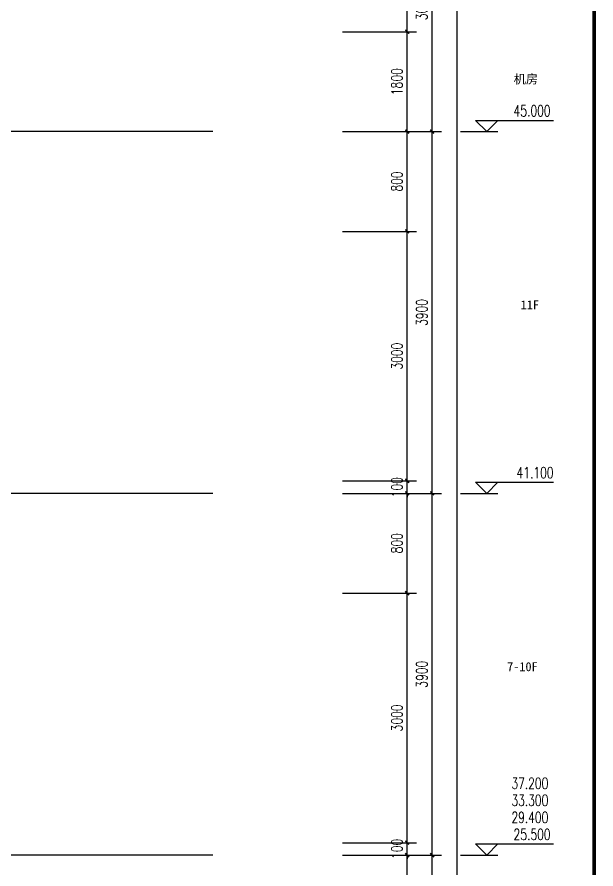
# Model space of a CAD drawing. Extents: x 1738711 to 2346805, y 1189731 to 2516152.
# Drawn here: x 1928545 to 1933188, y 1232484 to 1239312 of the extents above; entities that cross this region are included whole.
import ezdxf
from ezdxf.enums import TextEntityAlignment as Align

# ---------------------------------------------------------------- set-up
doc = ezdxf.new("R2010")
doc.units = 0
doc.header["$LTSCALE"] = 1000
doc.header["$MEASUREMENT"] = 0
for name, color, linetype in [('DIM_ELEV', 3, 'Continuous'), ('DOTE', 1, 'Continuous'), ('PUB_DIM', 3, 'Continuous'), ('PUB_TEXT', 7, 'Continuous'), ('TK', 4, 'Continuous')]:
    doc.layers.add(name, color=color, linetype=linetype)
doc.styles.add('_TCH_DIM', font='SIMPLEX', dxfattribs={"bigfont": 'GBCBIG'})
doc.styles.add('_TCH_DIM_T3', font='SIMPLEX', dxfattribs={"width": 0.705882, "bigfont": 'GBCBIG'})
doc.styles.add('STW', font='simhei_0.ttf')
doc.styles.add('宋体', font='SIMSUN.TTF', dxfattribs={"width": 0.75})
doc.dimstyles.new('_TCH_ARCH&&30', dxfattribs={"dimtxt": 89.25, "dimasz": 30, "dimexe": 75, "dimexo": 90, "dimgap": 37.875, "dimtad": 1, "dimdec": 0, "dimzin": 0, "dimdsep": 46, "dimtxsty": '_TCH_DIM_T3', "dimblk": 'ARCHTICK', "dimcen": 0.09, "dimclrt": 7, "dimazin": 2, "dimtfac": 1, "dimtdec": 0, "dimtix": 1, "dimtmove": 2, "dimatfit": 3, "dimfxl": 20, "dimtolj": 1, "dimtzin": 0, "dimarcsym": 0})

# ---------------------------------------------------------------- blocks, each defined once
blk = doc.blocks.new('hjashrtahreahe')
at = {"layer": 'TK', "color": 3, "const_width": 100}
blk.add_lwpolyline([(2500, 1000), (2500, 58400), (83100, 58400), (83100, 1000)], close=True, dxfattribs=at)
at = {"layer": 'TK', "style": '宋体', "width": 0.75}
for tag, height, p in [('项目负责人', 350, (6003, 57089)), ('专业负责人', 350, (6003, 56224)), ('设计人', 350, (6003, 55419)), ('版号1', 250, (77304, 22193)), ('时间1', 250, (82405, 22193)), ('版号2', 250, (77304, 21593)), ('时间2', 250, (82405, 21593)), ('版号3', 250, (77304, 20993)), ('时间3', 250, (82405, 20993)), ('建筑会签', 0.0001, (78978, 2403)), ('电气会签', 0.0001, (82128, 2403)), ('结构会签', 0.0001, (78978, 1803)), ('暖通会签', 0.0001, (82128, 1803)), ('给排水会签', 0.0001, (78978, 1250)), ('智能化会签', 0.0001, (82128, 1250))]:
    blk.add_attdef(tag, text='', height=height, dxfattribs=at).set_placement(p, align=Align.CENTER)
for tag, p in [('合作设计单位', (80816, 48986)), ('版号说明1', (79854, 22318)), ('版号说明2', (79854, 21718)), ('版号说明3', (79854, 21118)), ('浙江绿储科技有限公司', (80545, 16036)), ('百兆瓦级集中式熔盐储能关键', (80545, 14953)), ('设备研发及制造基地项目', (80545, 14603)), ('1#研发楼', (80545, 13636)), ('图名', (80545, 12436)), ('工程编号', (78978, 11461)), ('子项编号', (82128, 11461)), ('建筑', (78978, 10711)), ('图号', (82128, 10711)), ('施工图', (78978, 9961)), ('2023.03', (82128, 9961)), ('审定', (79353, 8461)), ('审核', (79353, 7711)), ('工程负责', (79353, 6961)), ('专业负责', (79353, 6211)), ('设计', (79353, 5461)), ('制图', (79353, 4711)), ('校对', (79353, 3961))]:
    blk.add_attdef(tag, text='', height=250, dxfattribs=at).set_placement(p, align=Align.MIDDLE_CENTER)
blk = doc.blocks.new('_ArchTick')
at = {"color": 0, "linetype": 'ByBlock', "const_width": 0.4}
blk.add_lwpolyline([(-0.5, -0.5), (0.5, 0.5)], dxfattribs=at)
blk = doc.blocks.new('*D1163')
at = {"layer": 'Defpoints', "color": 0, "transparency": 16777216}
for p in [(1931064.9, 1232594.4), (1931674, 1232594.4), (1931064.9, 1231794.4)]:
    blk.add_point(p, dxfattribs=at)
at = {"layer": 'PUB_DIM', "color": 0, "lineweight": -2, "transparency": 16777216}
for p, q in [((1931154.9, 1232594.4), (1931749, 1232594.4)), ((1931674, 1231794.4), (1931674, 1232594.4)), ((1931154.9, 1231794.4), (1931749, 1231794.4))]:
    blk.add_line(p, q, dxfattribs=at)
at = {"layer": 'PUB_DIM', "color": 0, "lineweight": -2, "transparency": 16777216, "xscale": 30, "yscale": 30, "zscale": 30}
for p, rotation in [((1931674, 1232594.4), 90), ((1931674, 1231794.4), 270)]:
    blk.add_blockref('_ArchTick', p, dxfattribs=dict(at, rotation=rotation))
at = {"layer": 'PUB_DIM', "color": 7, "transparency": 16777216, "insert": (1931591.5, 1232194.4), "char_height": 89.25, "attachment_point": 5, "rotation": 90, "style": '_TCH_DIM_T3'}
blk.add_mtext('\\A1;800', dxfattribs=at)
blk = doc.blocks.new('*D1164')
at = {"layer": 'Defpoints', "color": 0, "transparency": 16777216}
for p in [(1931064.9, 1232694.4), (1931674, 1232694.4), (1931064.9, 1232594.4)]:
    blk.add_point(p, dxfattribs=at)
at = {"layer": 'PUB_DIM', "color": 0, "lineweight": -2, "transparency": 16777216}
for p, q in [((1931674, 1232694.4), (1931674, 1232724.4)), ((1931154.9, 1232694.4), (1931749, 1232694.4)), ((1931674, 1232594.4), (1931674, 1232694.4)), ((1931154.9, 1232594.4), (1931749, 1232594.4)), ((1931674, 1232594.4), (1931674, 1232564.4))]:
    blk.add_line(p, q, dxfattribs=at)
at = {"layer": 'PUB_DIM', "color": 0, "lineweight": -2, "transparency": 16777216, "xscale": 30, "yscale": 30, "zscale": 30}
for p, rotation in [((1931674, 1232694.4), 270), ((1931674, 1232594.4), 90)]:
    blk.add_blockref('_ArchTick', p, dxfattribs=dict(at, rotation=rotation))
at = {"layer": 'PUB_DIM', "color": 7, "transparency": 16777216, "insert": (1931591.5, 1232644.4), "char_height": 89.25, "attachment_point": 5, "rotation": 90, "style": '_TCH_DIM_T3'}
blk.add_mtext('\\A1;100', dxfattribs=at)
blk = doc.blocks.new('*D1165')
at = {"layer": 'Defpoints', "color": 0, "transparency": 16777216}
for p in [(1931064.9, 1234694.4), (1931674, 1234694.4), (1931064.9, 1232694.4)]:
    blk.add_point(p, dxfattribs=at)
at = {"layer": 'PUB_DIM', "color": 0, "lineweight": -2, "transparency": 16777216}
for p, q in [((1931154.9, 1234694.4), (1931749, 1234694.4)), ((1931674, 1232694.4), (1931674, 1234694.4)), ((1931154.9, 1232694.4), (1931749, 1232694.4))]:
    blk.add_line(p, q, dxfattribs=at)
at = {"layer": 'PUB_DIM', "color": 0, "lineweight": -2, "transparency": 16777216, "xscale": 30, "yscale": 30, "zscale": 30}
for p, rotation in [((1931674, 1234694.4), 90), ((1931674, 1232694.4), 270)]:
    blk.add_blockref('_ArchTick', p, dxfattribs=dict(at, rotation=rotation))
at = {"layer": 'PUB_DIM', "color": 7, "transparency": 16777216, "insert": (1931591.5, 1233694.4), "char_height": 89.25, "attachment_point": 5, "rotation": 90, "style": '_TCH_DIM_T3'}
blk.add_mtext('\\A1;3000', dxfattribs=at)
blk = doc.blocks.new('*D1166')
at = {"layer": 'Defpoints', "color": 0, "transparency": 16777216}
for p in [(1931064.9, 1235494.4), (1931674, 1235494.4), (1931064.9, 1234694.4)]:
    blk.add_point(p, dxfattribs=at)
at = {"layer": 'PUB_DIM', "color": 0, "lineweight": -2, "transparency": 16777216}
for p, q in [((1931154.9, 1235494.4), (1931749, 1235494.4)), ((1931674, 1234694.4), (1931674, 1235494.4)), ((1931154.9, 1234694.4), (1931749, 1234694.4))]:
    blk.add_line(p, q, dxfattribs=at)
at = {"layer": 'PUB_DIM', "color": 0, "lineweight": -2, "transparency": 16777216, "xscale": 30, "yscale": 30, "zscale": 30}
for p, rotation in [((1931674, 1235494.4), 90), ((1931674, 1234694.4), 270)]:
    blk.add_blockref('_ArchTick', p, dxfattribs=dict(at, rotation=rotation))
at = {"layer": 'PUB_DIM', "color": 7, "transparency": 16777216, "insert": (1931591.5, 1235094.4), "char_height": 89.25, "attachment_point": 5, "rotation": 90, "style": '_TCH_DIM_T3'}
blk.add_mtext('\\A1;800', dxfattribs=at)
blk = doc.blocks.new('*D1167')
at = {"layer": 'Defpoints', "color": 0, "transparency": 16777216}
for p in [(1931064.9, 1235594.4), (1931674, 1235594.4), (1931064.9, 1235494.4)]:
    blk.add_point(p, dxfattribs=at)
at = {"layer": 'PUB_DIM', "color": 0, "lineweight": -2, "transparency": 16777216}
for p, q in [((1931154.9, 1235594.4), (1931749, 1235594.4)), ((1931674, 1235594.4), (1931674, 1235624.4)), ((1931674, 1235494.4), (1931674, 1235594.4)), ((1931154.9, 1235494.4), (1931749, 1235494.4)), ((1931674, 1235494.4), (1931674, 1235464.4))]:
    blk.add_line(p, q, dxfattribs=at)
at = {"layer": 'PUB_DIM', "color": 0, "lineweight": -2, "transparency": 16777216, "xscale": 30, "yscale": 30, "zscale": 30}
for p, rotation in [((1931674, 1235594.4), 270), ((1931674, 1235494.4), 90)]:
    blk.add_blockref('_ArchTick', p, dxfattribs=dict(at, rotation=rotation))
at = {"layer": 'PUB_DIM', "color": 7, "transparency": 16777216, "insert": (1931591.5, 1235544.4), "char_height": 89.25, "attachment_point": 5, "rotation": 90, "style": '_TCH_DIM_T3'}
blk.add_mtext('\\A1;100', dxfattribs=at)
blk = doc.blocks.new('*D1168')
at = {"layer": 'Defpoints', "color": 0, "transparency": 16777216}
for p in [(1931064.9, 1237594.4), (1931674, 1237594.4), (1931064.9, 1235594.4)]:
    blk.add_point(p, dxfattribs=at)
at = {"layer": 'PUB_DIM', "color": 0, "lineweight": -2, "transparency": 16777216}
for p, q in [((1931154.9, 1237594.4), (1931749, 1237594.4)), ((1931674, 1235594.4), (1931674, 1237594.4)), ((1931154.9, 1235594.4), (1931749, 1235594.4))]:
    blk.add_line(p, q, dxfattribs=at)
at = {"layer": 'PUB_DIM', "color": 0, "lineweight": -2, "transparency": 16777216, "xscale": 30, "yscale": 30, "zscale": 30}
for p, rotation in [((1931674, 1237594.4), 90), ((1931674, 1235594.4), 270)]:
    blk.add_blockref('_ArchTick', p, dxfattribs=dict(at, rotation=rotation))
at = {"layer": 'PUB_DIM', "color": 7, "transparency": 16777216, "insert": (1931591.5, 1236594.4), "char_height": 89.25, "attachment_point": 5, "rotation": 90, "style": '_TCH_DIM_T3'}
blk.add_mtext('\\A1;3000', dxfattribs=at)
blk = doc.blocks.new('*D1169')
at = {"layer": 'Defpoints', "color": 0, "transparency": 16777216}
for p in [(1931064.9, 1238394.4), (1931674, 1238394.4), (1931064.9, 1237594.4)]:
    blk.add_point(p, dxfattribs=at)
at = {"layer": 'PUB_DIM', "color": 0, "lineweight": -2, "transparency": 16777216}
for p, q in [((1931154.9, 1238394.4), (1931749, 1238394.4)), ((1931674, 1237594.4), (1931674, 1238394.4)), ((1931154.9, 1237594.4), (1931749, 1237594.4))]:
    blk.add_line(p, q, dxfattribs=at)
at = {"layer": 'PUB_DIM', "color": 0, "lineweight": -2, "transparency": 16777216, "xscale": 30, "yscale": 30, "zscale": 30}
for p, rotation in [((1931674, 1238394.4), 90), ((1931674, 1237594.4), 270)]:
    blk.add_blockref('_ArchTick', p, dxfattribs=dict(at, rotation=rotation))
at = {"layer": 'PUB_DIM', "color": 7, "transparency": 16777216, "insert": (1931591.5, 1237994.4), "char_height": 89.25, "attachment_point": 5, "rotation": 90, "style": '_TCH_DIM_T3'}
blk.add_mtext('\\A1;800', dxfattribs=at)
blk = doc.blocks.new('*D1170')
at = {"layer": 'Defpoints', "color": 0, "transparency": 16777216}
for p in [(1931064.9, 1239194.4), (1931674, 1239194.4), (1931064.9, 1238394.4)]:
    blk.add_point(p, dxfattribs=at)
at = {"layer": 'PUB_DIM', "color": 0, "lineweight": -2, "transparency": 16777216}
for p, q in [((1931154.9, 1239194.4), (1931749, 1239194.4)), ((1931674, 1238394.4), (1931674, 1239194.4)), ((1931154.9, 1238394.4), (1931749, 1238394.4))]:
    blk.add_line(p, q, dxfattribs=at)
at = {"layer": 'PUB_DIM', "color": 0, "lineweight": -2, "transparency": 16777216, "xscale": 30, "yscale": 30, "zscale": 30}
for p, rotation in [((1931674, 1239194.4), 90), ((1931674, 1238394.4), 270)]:
    blk.add_blockref('_ArchTick', p, dxfattribs=dict(at, rotation=rotation))
at = {"layer": 'PUB_DIM', "color": 7, "transparency": 16777216, "insert": (1931591.5, 1238794.4), "char_height": 89.25, "attachment_point": 5, "rotation": 90, "style": '_TCH_DIM_T3'}
blk.add_mtext('\\A1;1800', dxfattribs=at)
blk = doc.blocks.new('*D1171')
at = {"layer": 'Defpoints', "color": 0, "transparency": 16777216}
for p in [(1931064.9, 1240394.4), (1931674, 1240394.4), (1931064.9, 1239194.4)]:
    blk.add_point(p, dxfattribs=at)
at = {"layer": 'PUB_DIM', "color": 0, "lineweight": -2, "transparency": 16777216}
for p, q in [((1931154.9, 1240394.4), (1931749, 1240394.4)), ((1931674, 1239194.4), (1931674, 1240394.4)), ((1931154.9, 1239194.4), (1931749, 1239194.4))]:
    blk.add_line(p, q, dxfattribs=at)
at = {"layer": 'PUB_DIM', "color": 0, "lineweight": -2, "transparency": 16777216, "xscale": 30, "yscale": 30, "zscale": 30}
for p, rotation in [((1931674, 1240394.4), 90), ((1931674, 1239194.4), 270)]:
    blk.add_blockref('_ArchTick', p, dxfattribs=dict(at, rotation=rotation))
at = {"layer": 'PUB_DIM', "color": 7, "transparency": 16777216, "insert": (1931591.5, 1239794.4), "char_height": 89.25, "attachment_point": 5, "rotation": 90, "style": '_TCH_DIM_T3'}
blk.add_mtext('\\A1;1200', dxfattribs=at)
blk = doc.blocks.new('*D1175')
at = {"layer": 'Defpoints', "color": 0, "transparency": 16777216}
for p in [(1931064.9, 1232594.4), (1931874, 1232594.4), (1931064.9, 1229694.4)]:
    blk.add_point(p, dxfattribs=at)
at = {"layer": 'PUB_DIM', "color": 0, "lineweight": -2, "transparency": 16777216}
for p, q in [((1931154.9, 1232594.4), (1931949, 1232594.4)), ((1931874, 1229694.4), (1931874, 1232594.4)), ((1931154.9, 1229694.4), (1931949, 1229694.4))]:
    blk.add_line(p, q, dxfattribs=at)
at = {"layer": 'PUB_DIM', "color": 0, "lineweight": -2, "transparency": 16777216, "xscale": 30, "yscale": 30, "zscale": 30}
for p, rotation in [((1931874, 1232594.4), 90), ((1931874, 1229694.4), 270)]:
    blk.add_blockref('_ArchTick', p, dxfattribs=dict(at, rotation=rotation))
at = {"layer": 'PUB_DIM', "color": 7, "transparency": 16777216, "insert": (1931791.5, 1231144.4), "char_height": 89.25, "attachment_point": 5, "rotation": 90, "style": '_TCH_DIM_T3'}
blk.add_mtext('\\A1;3900', dxfattribs=at)
blk = doc.blocks.new('*D1176')
at = {"layer": 'Defpoints', "color": 0, "transparency": 16777216}
for p in [(1931064.9, 1235494.4), (1931874, 1235494.4), (1931064.9, 1232594.4)]:
    blk.add_point(p, dxfattribs=at)
at = {"layer": 'PUB_DIM', "color": 0, "lineweight": -2, "transparency": 16777216}
for p, q in [((1931154.9, 1235494.4), (1931949, 1235494.4)), ((1931874, 1232594.4), (1931874, 1235494.4)), ((1931154.9, 1232594.4), (1931949, 1232594.4))]:
    blk.add_line(p, q, dxfattribs=at)
at = {"layer": 'PUB_DIM', "color": 0, "lineweight": -2, "transparency": 16777216, "xscale": 30, "yscale": 30, "zscale": 30}
for p, rotation in [((1931874, 1235494.4), 90), ((1931874, 1232594.4), 270)]:
    blk.add_blockref('_ArchTick', p, dxfattribs=dict(at, rotation=rotation))
at = {"layer": 'PUB_DIM', "color": 7, "transparency": 16777216, "insert": (1931791.5, 1234044.4), "char_height": 89.25, "attachment_point": 5, "rotation": 90, "style": '_TCH_DIM_T3'}
blk.add_mtext('\\A1;3900', dxfattribs=at)
blk = doc.blocks.new('*D1177')
at = {"layer": 'Defpoints', "color": 0, "transparency": 16777216}
for p in [(1931064.9, 1238394.4), (1931874, 1238394.4), (1931064.9, 1235494.4)]:
    blk.add_point(p, dxfattribs=at)
at = {"layer": 'PUB_DIM', "color": 0, "lineweight": -2, "transparency": 16777216}
for p, q in [((1931154.9, 1238394.4), (1931949, 1238394.4)), ((1931874, 1235494.4), (1931874, 1238394.4)), ((1931154.9, 1235494.4), (1931949, 1235494.4))]:
    blk.add_line(p, q, dxfattribs=at)
at = {"layer": 'PUB_DIM', "color": 0, "lineweight": -2, "transparency": 16777216, "xscale": 30, "yscale": 30, "zscale": 30}
for p, rotation in [((1931874, 1238394.4), 90), ((1931874, 1235494.4), 270)]:
    blk.add_blockref('_ArchTick', p, dxfattribs=dict(at, rotation=rotation))
at = {"layer": 'PUB_DIM', "color": 7, "transparency": 16777216, "insert": (1931791.5, 1236944.4), "char_height": 89.25, "attachment_point": 5, "rotation": 90, "style": '_TCH_DIM_T3'}
blk.add_mtext('\\A1;3900', dxfattribs=at)
blk = doc.blocks.new('*D1178')
at = {"layer": 'Defpoints', "color": 0, "transparency": 16777216}
for p in [(1931064.9, 1240394.4), (1931874, 1240394.4), (1931064.9, 1238394.4)]:
    blk.add_point(p, dxfattribs=at)
at = {"layer": 'PUB_DIM', "color": 0, "lineweight": -2, "transparency": 16777216}
for p, q in [((1931154.9, 1240394.4), (1931949, 1240394.4)), ((1931874, 1238394.4), (1931874, 1240394.4)), ((1931154.9, 1238394.4), (1931949, 1238394.4))]:
    blk.add_line(p, q, dxfattribs=at)
at = {"layer": 'PUB_DIM', "color": 0, "lineweight": -2, "transparency": 16777216, "xscale": 30, "yscale": 30, "zscale": 30}
for p, rotation in [((1931874, 1240394.4), 90), ((1931874, 1238394.4), 270)]:
    blk.add_blockref('_ArchTick', p, dxfattribs=dict(at, rotation=rotation))
at = {"layer": 'PUB_DIM', "color": 7, "transparency": 16777216, "insert": (1931791.5, 1239394.4), "char_height": 89.25, "attachment_point": 5, "rotation": 90, "style": '_TCH_DIM_T3'}
blk.add_mtext('\\A1;3000', dxfattribs=at)
blk = doc.blocks.new('*D1179')
at = {"layer": 'Defpoints', "color": 0, "transparency": 16777216}
for p in [(1931064.9, 1240394.4), (1932074, 1240394.4), (1931064.9, 1221594.4)]:
    blk.add_point(p, dxfattribs=at)
at = {"layer": 'PUB_DIM', "color": 0, "lineweight": -2, "transparency": 16777216}
for p, q in [((1931154.9, 1240394.4), (1932149, 1240394.4)), ((1932074, 1221594.4), (1932074, 1240394.4)), ((1931154.9, 1221594.4), (1932149, 1221594.4))]:
    blk.add_line(p, q, dxfattribs=at)
at = {"layer": 'PUB_DIM', "color": 0, "lineweight": -2, "transparency": 16777216, "xscale": 30, "yscale": 30, "zscale": 30}
for p, rotation in [((1932074, 1240394.4), 90), ((1932074, 1221594.4), 270)]:
    blk.add_blockref('_ArchTick', p, dxfattribs=dict(at, rotation=rotation))
at = {"layer": 'PUB_DIM', "color": 7, "transparency": 16777216, "insert": (1931991.5, 1230994.4), "char_height": 89.25, "attachment_point": 5, "rotation": 90, "style": '_TCH_DIM_T3'}
blk.add_mtext('\\A1;48300', dxfattribs=at)

msp = doc.modelspace()

# ---------------------------------------------------------------- linework, layer by layer
at = {"layer": 'DIM_ELEV'}
for p, q in [((1932311.9, 1238394.4), (1932221.9, 1238484.4)), ((1932221.9, 1238484.4), (1932848.3, 1238484.4)), ((1932311.9, 1238394.4), (1932401.9, 1238484.4)), ((1932101.9, 1238394.4), (1932401.9, 1238394.4)), ((1932311.9, 1235494.4), (1932221.9, 1235584.4)), ((1932221.9, 1235584.4), (1932848.3, 1235584.4)), ((1932311.9, 1235494.4), (1932401.9, 1235584.4)), ((1932101.9, 1235494.4), (1932401.9, 1235494.4)), ((1932311.9, 1232594.4), (1932221.9, 1232684.4)), ((1932221.9, 1232684.4), (1932848.3, 1232684.4)), ((1932311.9, 1232594.4), (1932401.9, 1232684.4)), ((1932101.9, 1232594.4), (1932401.9, 1232594.4))]:
    msp.add_line(p, q, dxfattribs=at)
at = {"layer": 'DOTE'}
for p, q in [((1930115.1, 1238394.4), (1924120.6, 1238394.4)), ((1930115.1, 1235494.4), (1924120.6, 1235494.4)), ((1930115.1, 1232594.4), (1924120.6, 1232594.4))]:
    msp.add_line(p, q, dxfattribs=at)

# ---------------------------------------------------------------- block references
at = {"xscale": 0.3, "yscale": 0.3, "zscale": 0.3, "rotation": 270}
msp.add_blockref('hjashrtahreahe', (1915653.1, 1243631.6), dxfattribs=at)

# ---------------------------------------------------------------- texts
at = {"style": 'STW'}
for s, p in [('机房', (1932527.7, 1238779.4)), ('11F', (1932584, 1236969.1)), ('7-10F', (1932475.4, 1234069.1))]:
    msp.add_text(s, height=72.1, dxfattribs=at).set_placement(p)
at = {"layer": 'PUB_TEXT', "color": 7, "style": '_TCH_DIM', "width": 0.705882}
for s, p in [('45.000', (1932527.3, 1238515.9)), ('41.100', (1932551.3, 1235615.9)), ('37.200', (1932509.3, 1233125.4)), ('33.300', (1932509.3, 1232988.9)), ('29.400', (1932509.3, 1232852.4)), ('25.500', (1932527.3, 1232715.9))]:
    msp.add_text(s, height=89.25, dxfattribs=at).set_placement(p)

# ---------------------------------------------------------------- dimensions: what is measured, and where the dimension line sits
at = {"layer": 'PUB_DIM'}
for p1, p2, picture, middle in [((1931064.9, 1239194.4), (1931064.9, 1240394.4), '*D1171', (1931591.5, 1239794.4)), ((1931064.9, 1237594.4), (1931064.9, 1238394.4), '*D1169', (1931591.5, 1237994.4)), ((1931064.9, 1235494.4), (1931064.9, 1235594.4), '*D1167', (1931591.5, 1235544.4)), ((1931064.9, 1234694.4), (1931064.9, 1235494.4), '*D1166', (1931591.5, 1235094.4)), ((1931064.9, 1232594.4), (1931064.9, 1232694.4), '*D1164', (1931591.5, 1232644.4)), ((1931064.9, 1231794.4), (1931064.9, 1232594.4), '*D1163', (1931591.5, 1232194.4))]:
    dim = msp.add_aligned_dim(p1=p1, p2=p2, distance=-609.1, dimstyle='_TCH_ARCH&&30', dxfattribs=at)
    dim.commit()
    dim.dimension.update_dxf_attribs({"geometry": picture, "text_midpoint": middle})
for p1, p2, distance, text, picture, middle in [((1931064.9, 1238394.4), (1931064.9, 1240394.4), -809.1, '3000', '*D1178', (1931791.5, 1239394.4)), ((1931064.9, 1221594.4), (1931064.9, 1240394.4), -1009.1, '48300', '*D1179', (1931991.5, 1230994.4)), ((1931064.9, 1238394.4), (1931064.9, 1239194.4), -609.1, '1800', '*D1170', (1931591.5, 1238794.4)), ((1931064.9, 1235494.4), (1931064.9, 1238394.4), -809.1, '3900', '*D1177', (1931791.5, 1236944.4)), ((1931064.9, 1235594.4), (1931064.9, 1237594.4), -609.1, '3000', '*D1168', (1931591.5, 1236594.4)), ((1931064.9, 1232594.4), (1931064.9, 1235494.4), -809.1, '3900', '*D1176', (1931791.5, 1234044.4)), ((1931064.9, 1232694.4), (1931064.9, 1234694.4), -609.1, '3000', '*D1165', (1931591.5, 1233694.4)), ((1931064.9, 1229694.4), (1931064.9, 1232594.4), -809.1, '3900', '*D1175', (1931791.5, 1231144.4))]:
    dim = msp.add_aligned_dim(p1=p1, p2=p2, distance=distance, text=text, dimstyle='_TCH_ARCH&&30', dxfattribs=at)
    dim.commit()
    dim.dimension.update_dxf_attribs({"geometry": picture, "text_midpoint": middle})

doc.saveas('drawing.dxf')
